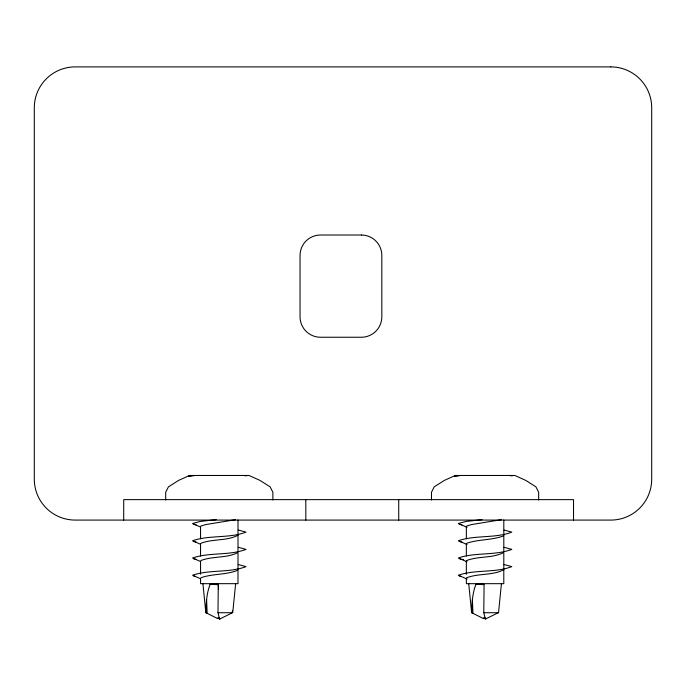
<?xml version="1.0" encoding="UTF-8"?>
<svg xmlns="http://www.w3.org/2000/svg" width="686" height="686" viewBox="0 0 686 686"><rect width="100%" height="100%" fill="white"/><g stroke="black" fill="none" stroke-linecap="round" stroke-linejoin="round"><path stroke-width="1.03" d="M503.807 569.723L503.79 583.675L466.369 583.675L466.351 578.341L466.986 577.655C478.751 573.23 492.762 575.605 503.807 569.723L503.807 552.479C492.762 558.353 478.751 555.986 466.986 560.411L466.351 561.097L466.351 574.285M235.641 583.675L232.725 612.718L217.985 612.718L218.285 584.335L218.508 589.591M501.432 583.675L498.525 612.718L483.776 612.718L484.084 584.335L475.947 584.335C472.354 593.313 471.899 603.157 471.702 612.718L482.361 618.035L483.596 618.583L483.776 618.137M218.285 584.335L210.148 584.335C206.563 593.313 206.1 603.157 205.911 612.718L216.57 618.035L217.805 618.583L217.976 618.137M466.351 538.784L466.351 526.608L466.986 525.913L471.754 524.541L501.243 519.705M466.351 556.029L466.351 543.852L466.986 543.166C478.451 539.29 491.15 540.276 502.512 536.263M238.008 535.226C226.963 541.108 212.96 538.733 201.187 543.166L200.552 543.852L200.552 556.029M503.147 535.92L503.807 535.226M231.731 613.121L219.563 619.106M498.259 612.718L485.354 619.106M237.356 570.409C225.934 574.979 212.849 573.616 201.187 577.655L200.552 578.341L200.569 583.675L237.991 583.675L238.008 552.479C226.963 558.353 212.96 555.986 201.187 560.411L200.552 561.097L200.552 574.285M235.452 519.705L205.954 524.541L201.187 525.913L200.552 526.608L200.552 538.784M193.512 475.467L188.727 476.178L195.433 475.467M459.311 475.467L454.526 476.178L461.224 475.467M216.253 519.662L200.286 521.437L192.534 523.504L200.235 526.908M482.044 519.662L466.077 521.437L458.334 523.504L467.003 527.294L466.351 526.608M206.297 612.718L205.834 612.718L202.927 583.675M472.088 612.718L471.634 612.718L468.718 583.675M485.474 618.017L483.561 618.017L483.596 618.583M483.776 584.609L475.947 584.335M217.985 584.609L210.148 584.335M508.926 475.467L511.799 475.767M243.136 475.467L246 475.767M510.847 475.467L512.759 475.75M245.048 475.467L246.96 475.75M461.927 559.373L463.65 559.647M504.073 530.055L511.825 532.122C495.018 538.57 475.312 534.857 458.334 540.748L467.003 544.538L466.351 543.852M504.073 547.299L511.825 549.375C495.018 555.814 475.312 552.101 458.334 557.992L467.003 561.791L466.351 561.097M504.073 564.544L511.825 566.619C495.018 573.059 475.312 569.354 458.334 575.237L467.003 579.035L466.351 578.341M238.274 530.055L246.025 532.122C229.227 538.57 209.513 534.857 192.534 540.748L200.235 544.152M238.274 547.299L246.025 549.375C229.227 555.814 209.513 552.101 192.534 557.992L200.235 561.397M238.274 564.544L246.025 566.619C229.227 573.059 209.513 569.354 192.534 575.237L200.235 578.641M459.26 524.19L461.927 524.884M459.26 541.434L461.927 542.129M459.26 558.687L461.035 559.141M459.26 575.931L461.035 576.386M193.461 524.19L196.127 524.884M193.461 541.434L196.127 542.129M193.461 558.687L196.127 559.373M193.461 575.931L195.244 576.386M485.319 618.969L483.776 612.718M219.52 618.969L217.985 612.718M219.923 619.106L219.674 618.017L217.771 618.017L217.805 618.583M472.388 599.65L472.954 613.361M206.597 599.65L207.155 613.361M232.383 610.651L232.46 612.718M573.522 520.082L573.522 499.631L123.712 499.631L123.712 520.082M538.664 499.991L538.664 492.231L535.912 486.828L525.785 480.406L514.826 475.467L455.324 475.467L444.365 480.406L434.238 486.828L431.494 492.231L431.494 499.991M503.807 520.014L503.807 551.458M398.729 499.631L398.729 520.082M305.819 499.631L305.819 520.082M272.865 499.991L272.865 492.231L270.113 486.828L259.985 480.406L249.035 475.467L189.525 475.467L178.574 480.406L168.447 486.828L165.695 492.231L165.695 499.991M238.008 520.014L238.008 551.458M610.806 66.894L75.194 66.894A40.894 40.894 0 0 0 34.3 107.779L34.3 479.188A40.894 40.894 0 0 0 75.194 520.082L610.806 520.082A40.894 40.894 0 0 0 651.7 479.188L651.7 107.779A40.894 40.894 0 0 0 610.806 66.894M361.385 235.015L320.491 235.015A20.443 20.443 0 0 0 300.048 255.466L300.048 316.803A20.443 20.443 0 0 0 320.491 337.246L361.385 337.246A20.443 20.443 0 0 0 381.828 316.803L381.828 255.466A20.443 20.443 0 0 0 361.385 235.015"/></g></svg>
